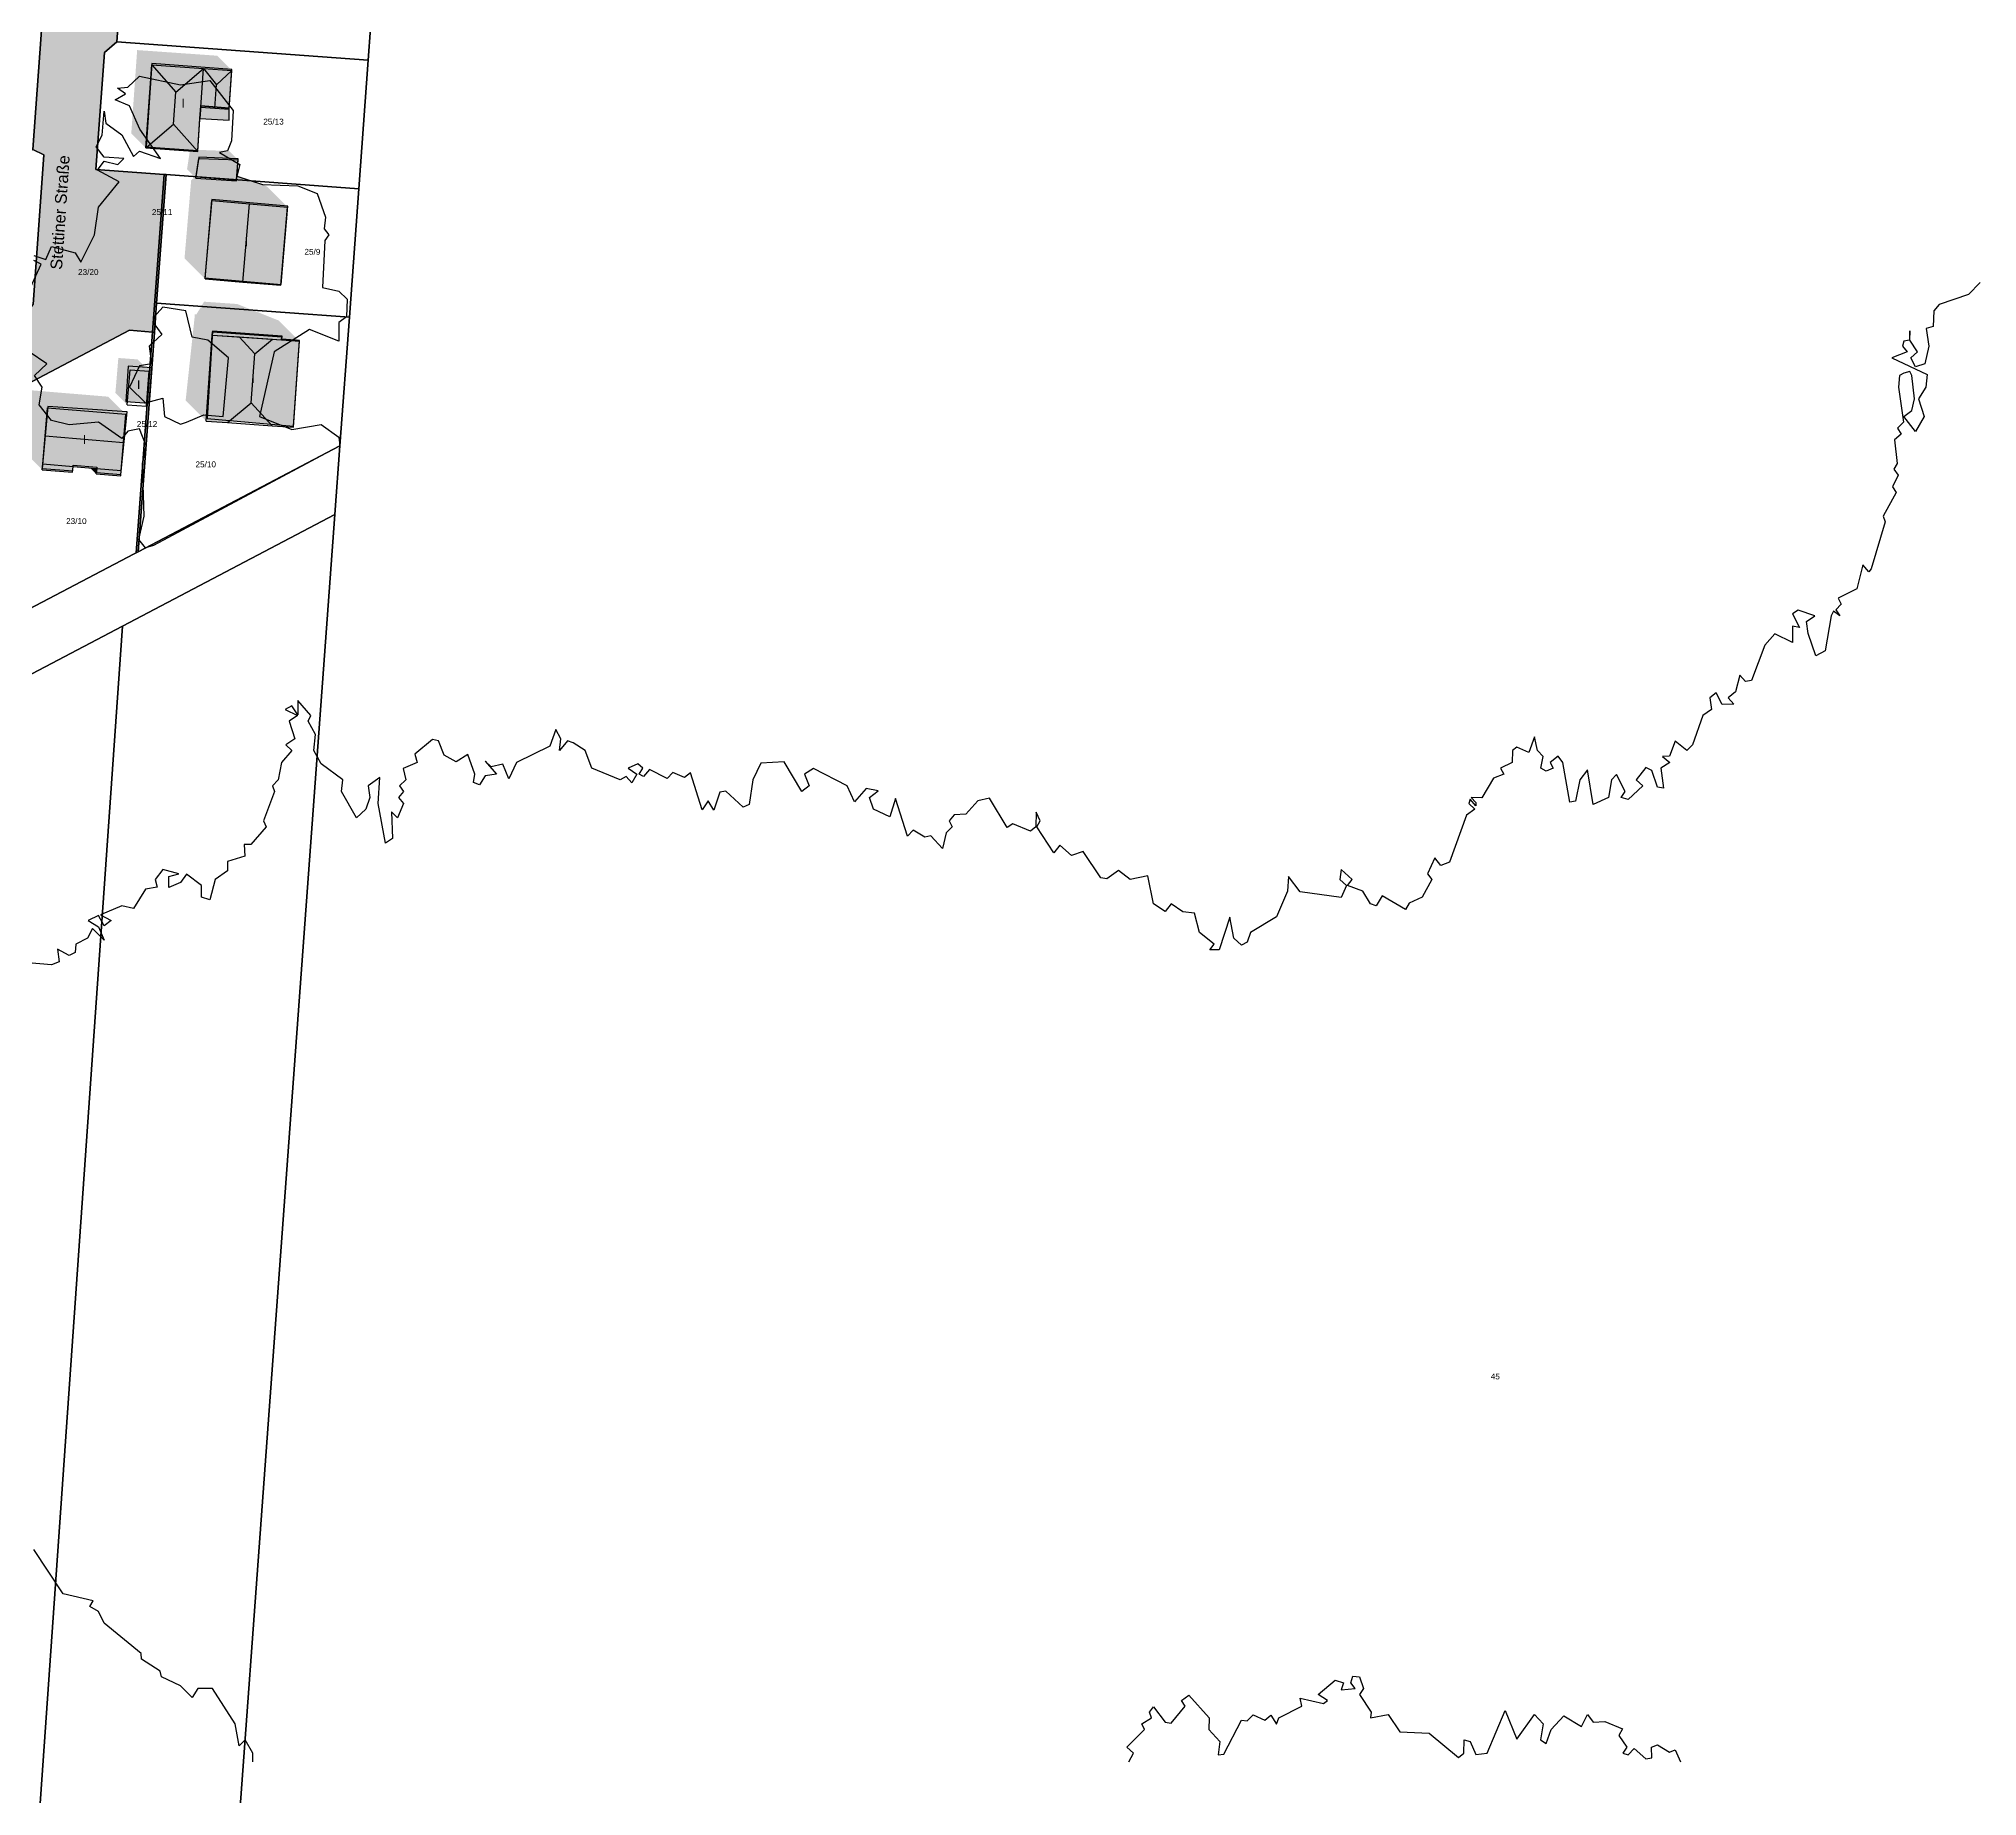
# Model space of a CAD drawing. Header units: millimetres. Extents: x 238 to 3518, y -74 to 2735.
# Drawn here: x 2034.3 to 2364.9, y 807.9 to 1107.6 of the extents above; entities that cross this region are included whole.
import ezdxf
from ezdxf.enums import TextEntityAlignment as Align

# ---------------------------------------------------------------- set-up
doc = ezdxf.new("R2010")
doc.units = ezdxf.units.MM
for name, color, linetype in [('LP_Flurstueck_bez', 7, 'Continuous'), ('LP_Flurstuecke', 8, 'Continuous'), ('LP_Gebaeude_Dachaufsicht', 9, 'Continuous'), ('LP_Gebaeude_Dachschatten', 253, 'Continuous'), ('LP_Gebaeude_F', 254, 'Continuous'), ('LP_Gebaeude_Geschosszahl', 7, 'Continuous'), ('LP_Gebaeude_Schatten', 7, 'Continuous'), ('LP_Gebaeude_U', 7, 'Continuous'), ('LP_Topographie_Hoehenlinien', 8, 'Continuous'), ('LP_Verkehr_Strassen', 9, 'Continuous'), ('LP_Verkehr_Strassennamen', 7, 'Continuous')]:
    doc.layers.add(name, color=color, linetype=linetype)
doc.styles.get("Standard").update_dxf_attribs({"font": 'arial.ttf'})

msp = doc.modelspace()

# ---------------------------------------------------------------- hatches: boundary and pattern name
at = {"layer": 'LP_Gebaeude_Dachschatten'}
for points in [[(2057.29, 1093.05), (2057.68, 1098.54), (2053.57, 1103.21), (2052.57, 1089.01)], [(2057.68, 1098.54), (2062.39, 1102.59), (2053.57, 1103.21)], [(2064.62, 1099.8), (2062.39, 1102.59), (2061.93, 1096), (2064.34, 1095.83)], [(2064.62, 1099.8), (2067.21, 1102.25), (2062.39, 1102.59)], [(2063.79, 1080.04), (2062.65, 1066.7), (2069.12, 1066.15), (2070.26, 1079.49)], [(2063.87, 1057.11), (2062.84, 1042.43), (2066.48, 1042.17), (2070.54, 1045.56), (2071.12, 1053.88), (2068.49, 1056.79)], [(2074.13, 1056.4), (2068.49, 1056.79), (2071.12, 1053.88)], [(2049.14, 1043.59), (2035.76, 1044.7), (2035.36, 1039.9), (2048.75, 1038.79)]]:
    msp.add_hatch(color=253, dxfattribs=at).paths.add_polyline_path(points)
at = {"layer": 'LP_Gebaeude_F'}
for points in [[(2052.6, 1089.23), (2061.4, 1088.58), (2061.79, 1094.04), (2061.94, 1096.18), (2066.75, 1095.82), (2067.2, 1102.39), (2053.58, 1103.41)], [(2061.79, 1094.04), (2066.74, 1093.75), (2066.75, 1095.82), (2061.94, 1096.18)], [(2061.08, 1084.08), (2067.99, 1083.56), (2068.3, 1087.16), (2061.6, 1087.43)], [(2062.64, 1066.85), (2075.61, 1065.71), (2076.75, 1079.07), (2063.8, 1080.21)], [(2063.01, 1042.87), (2077.76, 1041.54), (2078.78, 1056.17), (2075.74, 1056.4), (2075.78, 1056.93), (2063.92, 1057.74)], [(2049.13, 1045.78), (2053.12, 1045.49), (2053.56, 1051.49), (2049.56, 1051.79)], [(2034.89, 1034.34), (2040.09, 1033.92), (2040.18, 1034.91), (2044.2, 1034.59), (2044.11, 1033.65), (2048.29, 1033.29), (2049.35, 1044.01), (2035.82, 1044.91)]]:
    msp.add_hatch(color=254, dxfattribs=at).paths.add_polyline_path(points)
at = {"layer": 'LP_Gebaeude_Schatten'}
for points in [[(2051.07, 1105.71), (2059.89, 1105.09), (2064.71, 1104.75), (2067.21, 1102.25), (2062.39, 1102.59), (2053.57, 1103.21), (2052.57, 1089.01), (2050.07, 1091.51), (2051.07, 1105.71)], [(2068.29, 1087), (2061.6, 1087.24), (2061.08, 1083.89), (2067.99, 1083.4), (2068.07, 1084.37), (2073.23, 1082.44), (2076.73, 1078.94), (2063.79, 1080.04), (2062.65, 1066.7), (2059.15, 1070.2), (2060.29, 1083.54), (2060.96, 1084.01), (2059.58, 1085.39), (2060.06, 1088.48), (2061.4, 1088.39), (2061.42, 1088.69), (2066.79, 1088.5), (2068.29, 1087)], [(2075.25, 1059.57), (2078.75, 1056.07), (2075.71, 1056.29), (2075.74, 1056.82), (2063.9, 1057.65), (2063.87, 1057.11), (2062.84, 1042.43), (2059.34, 1045.93), (2060.87, 1060.11), (2060.9, 1060.65), (2061.18, 1060.63), (2062.49, 1062.79), (2068.13, 1062.4), (2075.25, 1059.57)], [(2051.14, 1052.95), (2053.14, 1050.95), (2049.86, 1051.19), (2049.36, 1045.22), (2047.36, 1047.22), (2047.86, 1053.19), (2051.14, 1052.95)], [(2035.76, 1044.7), (2034.97, 1035.11), (2034.89, 1034.14), (2031.39, 1037.64), (2031.47, 1038.61), (2029.86, 1045.4), (2032.76, 1047.7), (2046.14, 1046.59), (2049.14, 1043.59), (2035.76, 1044.7)], [(2044.16, 1034.35), (2044.08, 1033.42), (2043.06, 1034.44), (2044.16, 1034.35)]]:
    msp.add_hatch(color=7, dxfattribs=at).paths.add_polyline_path(points)
at = {"layer": 'LP_Verkehr_Strassen'}
for points in [[(1760.9, 912.83), (1760.96, 913.33), (1761.01, 913.56), (1761.11, 913.96), (1761.23, 914.33), (1761.37, 914.67), (1761.52, 914.99), (1761.67, 915.29), (1761.84, 915.58), (1762.04, 915.87), (1762.26, 916.17), (1762.51, 916.47), (1762.79, 916.77), (1762.96, 916.93), (1763.1, 917.05), (1763.42, 917.3), (1763.75, 917.51), (1764.07, 917.7), (1764.39, 917.85), (1764.7, 917.98), (1764.99, 918.09), (1765.3, 918.18), (1765.62, 918.26), (1765.97, 918.32), (1766.34, 918.37), (1766.73, 918.39), (1767.14, 918.39), (1767.32, 918.38), (1775.68, 917.76), (1776.04, 917.74), (1776.54, 917.73), (1777.02, 917.73), (1777.49, 917.76), (1777.95, 917.8), (1778.43, 917.85), (1778.92, 917.93), (1779.28, 918), (1779.63, 918.08), (1780.12, 918.2), (1780.58, 918.34), (1781.02, 918.49), (1781.45, 918.65), (1781.89, 918.84), (1782.35, 919.05), (1782.67, 919.22), (1808.32, 932.7), (1826.54, 942.28), (1846.31, 952.67), (1868.28, 964.22), (1895.47, 978.51), (1922.67, 992.81), (1945.54, 1004.83), (1968.42, 1016.86), (1979.87, 1022.88), (1991.31, 1028.88), (1991.18, 1027.11), (1992.06, 1027.57), (2011.67, 1037.88), (2032.18, 1048.66), (2049.78, 1057.91), (2053.67, 1057.57), (2055.67, 1084.5), (2044.04, 1085.36), (2045.49, 1105.29), (2047.63, 1107.14), (2049.22, 1129.06), (2050.82, 1150.97), (2048.93, 1153.11), (2050.43, 1173.01), (2050.94, 1180.19), (2051.72, 1182.76), (2053.58, 1184.71), (2031.42, 1169.96), (2031.59, 1170.06), (2032, 1170.28), (2032.4, 1170.45), (2032.8, 1170.6), (2033.18, 1170.71), (2033.55, 1170.79), (2033.91, 1170.85), (2034.25, 1170.89), (2034.58, 1170.91), (2034.9, 1170.91), (2035.25, 1170.89), (2035.61, 1170.85), (2035.98, 1170.79), (2036.37, 1170.7), (2036.78, 1170.58), (2037.19, 1170.43), (2037.61, 1170.24), (2037.78, 1170.15), (2037.91, 1170.07), (2038.28, 1169.79), (2038.62, 1169.5), (2038.93, 1169.21), (2039.2, 1168.91), (2039.44, 1168.61), (2039.66, 1168.31), (2039.84, 1168.02), (2040.01, 1167.73), (2040.16, 1167.43), (2040.3, 1167.11), (2040.43, 1166.77), (2040.54, 1166.4), (2040.64, 1166.01), (2040.71, 1165.59), (2040.76, 1165.15), (2040.78, 1164.68), (2040.78, 1164.53), (2038.76, 1136.87), (2036.69, 1135.78), (2034.97, 1112.24), (2033.26, 1088.75), (2035.18, 1087.83), (2033.31, 1062.29), (2030.43, 1057.9), (2014.75, 1049.65), (2012.51, 1048.47), (1991.94, 1037.65), (1970.33, 1026.29), (1951.54, 1016.42), (1923.31, 1001.59), (1905.38, 992.18), (1887.16, 982.61), (1868.92, 973.02), (1843.83, 959.85), (1827.14, 951.06), (1823.19, 949), (1791.37, 932.32), (1783.11, 927.95), (1783.02, 927.91), (1782.57, 927.71), (1782.12, 927.53), (1781.69, 927.37), (1781.25, 927.23), (1780.78, 927.09), (1780.3, 926.98), (1780.21, 926.96), (1780.13, 926.94), (1779.64, 926.85), (1779.16, 926.79), (1778.7, 926.74), (1778.24, 926.71), (1777.76, 926.69), (1777.26, 926.7), (1777.18, 926.7), (1767.97, 927.36), (1767.79, 927.37), (1767.38, 927.43), (1767, 927.51), (1766.64, 927.6), (1766.31, 927.72), (1765.99, 927.84), (1765.71, 927.98), (1765.43, 928.13), (1765.14, 928.3), (1764.85, 928.5), (1764.56, 928.73), (1764.26, 928.99), (1763.98, 929.28), (1763.86, 929.41), (1763.74, 929.55), (1763.49, 929.88), (1763.28, 930.2), (1763.09, 930.52), (1762.94, 930.84), (1762.81, 931.15), (1762.7, 931.45), (1762.61, 931.75), (1762.53, 932.08), (1762.46, 932.43), (1762.42, 932.79), (1762.39, 933.18), (1762.4, 933.59), (1762.41, 933.77), (1761.98, 927.79)], [(2053.67, 1057.57), (2054.01, 1057.54), (2054.38, 1062.56), (2056, 1084.48), (2055.67, 1084.5)]]:
    msp.add_hatch(color=9, dxfattribs=at).paths.add_polyline_path(points)

# ---------------------------------------------------------------- linework, layer by layer
at = {"layer": 'LP_Flurstuecke', "color": 8}
for points in [[(2367.85, 1190.25), (2284.24, 1198.38), (2210.42, 1205.56), (2102.07, 1216.98), (2098.6, 1214.67), (2097.33, 1196.24), (2095.32, 1169.71), (2093.7, 1147.8), (2092.09, 1125.88), (2090.49, 1103.97), (2088.88, 1082.04), (2087.28, 1060.14), (2085.67, 1038.23), (2084.8, 1026.49), (2073.43, 871.36), (2054.81, 617.21), (2205.2, 606.37), (2351.17, 595.85), (2466.41, 587.54)], [(2032.18, 1048.66), (2049.78, 1057.91), (2053.67, 1057.57), (2055.67, 1084.5), (2044.04, 1085.36), (2045.49, 1105.29), (2047.63, 1107.14), (2049.22, 1129.06), (2050.82, 1150.97), (2048.93, 1153.11), (2050.43, 1173.01), (2050.94, 1180.19), (2051.72, 1182.76), (2053.58, 1184.71), (2031.42, 1169.96)], [(2034.97, 1112.24), (2033.26, 1088.75), (2035.18, 1087.83), (2033.31, 1062.29)]]:
    msp.add_lwpolyline(points, dxfattribs=at)
for points in [[(2047.63, 1107.14), (2090.49, 1103.97), (2092.09, 1125.88), (2049.22, 1129.06)], [(1994.17, 1068.19), (2014.76, 1079.01), (2033.26, 1088.75), (2034.97, 1112.24), (1995.89, 1091.67), (1995.15, 1081.53)], [(2044.04, 1085.36), (2055.67, 1084.5), (2056, 1084.48), (2088.88, 1082.04), (2090.49, 1103.97), (2047.63, 1107.14), (2045.49, 1105.29)], [(2013.17, 1057.43), (2014.75, 1049.65), (2030.43, 1057.9), (2033.31, 1062.29), (2035.18, 1087.83), (2033.26, 1088.75), (2014.76, 1079.01)], [(2053.67, 1057.57), (2054.01, 1057.54), (2054.38, 1062.56), (2056, 1084.48), (2055.67, 1084.5)], [(2054.38, 1062.56), (2087.28, 1060.14), (2088.88, 1082.04), (2056, 1084.48)], [(2051.25, 1020.15), (2085.67, 1038.23), (2087.28, 1060.14), (2054.38, 1062.56), (2054.01, 1057.54)], [(2029.25, 1008.6), (2050.58, 1019.8), (2050.93, 1019.98), (2053.67, 1057.57), (2049.78, 1057.91), (2032.18, 1048.66)], [(2050.93, 1019.98), (2051.25, 1020.15), (2054.01, 1057.54), (2053.67, 1057.57)], [(1756.7, 854.2), (1803.81, 878.94), (1980.37, 971.64), (2048.57, 1007.47), (2084.8, 1026.49), (2085.67, 1038.23), (2051.25, 1020.15), (2050.93, 1019.98), (2050.58, 1019.8), (2029.25, 1008.6), (2008.75, 997.84), (1988.26, 987.08), (1976.83, 981.08), (1965.39, 975.07), (1942.51, 963.06), (1919.63, 951.05), (1892.45, 936.77), (1865.28, 922.51), (1865.12, 922.41), (1843.33, 910.98), (1823.53, 900.58), (1805.3, 891.01), (1799.16, 887.79), (1757.53, 865.93)], [(2021.42, 619.61), (2054.81, 617.21), (2073.43, 871.36), (2084.8, 1026.49), (2048.57, 1007.47)], [(1956.03, 624.31), (2021.42, 619.61), (2048.57, 1007.47), (1980.37, 971.64)]]:
    msp.add_lwpolyline(points, close=True, dxfattribs=at)
at = {"layer": 'LP_Gebaeude_Dachaufsicht', "color": 9}
for p, q in [((2052.57, 1089.01, 82.65), (2053.57, 1103.21, 82.65)), ((2053.57, 1103.21, 82.65), (2057.68, 1098.54, 85.11)), ((2053.57, 1103.21, 82.65), (2062.39, 1102.59, 82.65)), ((2057.68, 1098.54, 85.11), (2062.39, 1102.59, 82.65)), ((2061.93, 1096, 82.48), (2062.39, 1102.59, 82.48)), ((2061.93, 1096, 82.65), (2062.39, 1102.59, 82.65)), ((2062.39, 1102.59, 82.48), (2067.21, 1102.25, 82.48)), ((2062.39, 1102.59, 82.48), (2064.62, 1099.8, 84.27)), ((2064.62, 1099.8, 84.27), (2067.21, 1102.25, 82.48)), ((2066.75, 1095.66, 82.48), (2067.21, 1102.25, 82.48)), ((2057.29, 1093.05, 85.11), (2057.68, 1098.54, 85.11)), ((2064.34, 1095.83, 84.27), (2064.62, 1099.8, 84.27)), ((2061.78, 1093.85, 82.65), (2061.93, 1096, 82.65)), ((2061.93, 1096, 82.48), (2064.34, 1095.83, 84.27)), ((2064.34, 1095.83, 84.27), (2066.75, 1095.66, 82.48)), ((2052.57, 1089.01, 82.65), (2057.29, 1093.05, 85.11)), ((2057.29, 1093.05, 85.11), (2061.4, 1088.39, 82.65)), ((2061.4, 1088.39, 82.65), (2061.78, 1093.85, 82.65)), ((2052.57, 1089.01, 82.65), (2061.4, 1088.39, 82.65)), ((2061.08, 1083.89, 81.44), (2061.6, 1087.24, 81.44)), ((2061.6, 1087.24, 81.44), (2068.29, 1087, 81.44)), ((2067.99, 1083.4, 81.44), (2068.29, 1087, 81.44)), ((2061.08, 1083.89, 81.44), (2067.99, 1083.4, 81.44)), ((2062.65, 1066.7, 84.17), (2063.79, 1080.04, 84.17)), ((2063.79, 1080.04, 84.17), (2070.26, 1079.49, 88.42)), ((2069.12, 1066.15, 88.42), (2070.26, 1079.49, 88.42)), ((2070.26, 1079.49, 88.42), (2076.73, 1078.94, 84.17)), ((2075.58, 1065.59, 84.17), (2076.73, 1078.94, 84.17)), ((2062.65, 1066.7, 84.17), (2069.12, 1066.15, 88.42)), ((2069.12, 1066.15, 88.42), (2075.58, 1065.59, 84.17)), ((2062.84, 1042.43, 83.89), (2063.87, 1057.11, 83.89)), ((2063.87, 1057.11, 83.89), (2063.9, 1057.65, 83.89)), ((2063.87, 1057.11, 83.89), (2068.49, 1056.79, 87.71)), ((2063.87, 1057.11, 83.89), (2075.71, 1056.29, 83.89)), ((2063.9, 1057.65, 83.89), (2075.74, 1056.82, 83.89)), ((2068.49, 1056.79, 87.71), (2071.12, 1053.88, 90.05)), ((2068.49, 1056.79, 87.71), (2074.13, 1056.4, 87.71)), ((2071.12, 1053.88, 90.05), (2074.13, 1056.4, 87.71)), ((2074.13, 1056.4, 87.71), (2078.75, 1056.07, 83.89)), ((2075.71, 1056.29, 83.89), (2075.74, 1056.82, 83.89)), ((2077.73, 1041.39, 83.89), (2078.75, 1056.07, 83.89)), ((2070.54, 1045.56, 90.05), (2071.12, 1053.88, 90.05)), ((2049.36, 1045.22, 81.59), (2049.86, 1051.19, 81.59)), ((2049.86, 1051.19, 81.59), (2053.14, 1050.95, 81.59)), ((2052.69, 1044.95, 81.59), (2053.14, 1050.95, 81.59)), ((2049.36, 1045.22, 81.59), (2052.69, 1044.95, 81.59)), ((2066.48, 1042.17, 86.9), (2070.54, 1045.56, 90.05)), ((2070.54, 1045.56, 90.05), (2074.09, 1041.64, 86.9)), ((2035.36, 1039.9, 86.97), (2035.76, 1044.7, 83.56)), ((2035.76, 1044.7, 83.56), (2049.14, 1043.59, 83.56)), ((2048.75, 1038.79, 86.97), (2049.14, 1043.59, 83.56)), ((2062.84, 1042.43, 83.89), (2066.48, 1042.17, 86.9)), ((2066.48, 1042.17, 86.9), (2074.09, 1041.64, 86.9)), ((2074.09, 1041.64, 86.9), (2077.73, 1041.39, 83.89)), ((2034.97, 1035.11, 83.56), (2035.36, 1039.9, 86.97)), ((2035.36, 1039.9, 86.97), (2048.75, 1038.79, 86.97)), ((2048.35, 1034, 83.56), (2048.75, 1038.79, 86.97)), ((2034.89, 1034.14, 83.56), (2034.97, 1035.11, 83.56)), ((2034.97, 1035.11, 83.56), (2040.14, 1034.68, 83.56)), ((2034.89, 1034.14, 83.56), (2040.06, 1033.71, 83.56)), ((2040.06, 1033.71, 83.56), (2040.14, 1034.68, 83.56)), ((2040.14, 1034.68, 83.56), (2044.16, 1034.35, 83.56)), ((2044.08, 1033.42, 83.56), (2044.16, 1034.35, 83.56)), ((2044.08, 1033.42, 83.56), (2048.27, 1033.07, 83.56)), ((2044.16, 1034.35, 83.56), (2048.35, 1034, 83.56)), ((2048.27, 1033.07, 83.56), (2048.35, 1034, 83.56))]:
    msp.add_line(p, q, dxfattribs=at)
at = {"layer": 'LP_Gebaeude_U', "color": 7}
for points in [[(2052.6, 1089.23), (2061.4, 1088.58), (2061.79, 1094.04), (2061.94, 1096.18), (2066.75, 1095.82), (2067.2, 1102.39), (2053.58, 1103.41)], [(2061.79, 1094.04), (2066.74, 1093.75), (2066.75, 1095.82), (2061.94, 1096.18)], [(2061.08, 1084.08), (2067.99, 1083.56), (2068.3, 1087.16), (2061.6, 1087.43)], [(2062.64, 1066.85), (2075.61, 1065.71), (2076.75, 1079.07), (2063.8, 1080.21)], [(2063.01, 1042.87), (2077.76, 1041.54), (2078.78, 1056.17), (2075.74, 1056.4), (2075.78, 1056.93), (2063.92, 1057.74)], [(2049.13, 1045.78), (2053.12, 1045.49), (2053.56, 1051.49), (2049.56, 1051.79)], [(2034.89, 1034.34), (2040.09, 1033.92), (2040.18, 1034.91), (2044.2, 1034.59), (2044.11, 1033.65), (2048.29, 1033.29), (2049.35, 1044.01), (2035.82, 1044.91)]]:
    msp.add_lwpolyline(points, close=True, dxfattribs=at)
at = {"layer": 'LP_Topographie_Hoehenlinien', "color": 8}
for points in [[(2033.47, 1070.68), (2035.47, 1069.97), (2036.47, 1072.2), (2040.47, 1071.14), (2041.47, 1069.54), (2043.8, 1074.22), (2044.47, 1078.93), (2047.99, 1083.22), (2044.32, 1085.22), (2045.47, 1086.74), (2047.78, 1086.22), (2048.78, 1087.22), (2045.47, 1087.46), (2044.06, 1089.22), (2045.1, 1091.22), (2045.47, 1095.28), (2045.73, 1093.22), (2048.47, 1091.23), (2050.47, 1087.56), (2051.47, 1088.48), (2055.07, 1087.22), (2051.52, 1092.22), (2049.79, 1096.22), (2047.33, 1097.22), (2049.07, 1098.22), (2047.69, 1099.22), (2049.47, 1099.4), (2051.47, 1101.27), (2058.47, 1099.81), (2063.47, 1100.52), (2067.47, 1095.43), (2067.15, 1090.22), (2066.47, 1088.54), (2065.12, 1088.22), (2068.61, 1086.22), (2068.05, 1084.22), (2072.47, 1082.8), (2078.47, 1082.57), (2081.77, 1081.22), (2083.21, 1077.22), (2082.98, 1075.22), (2083.79, 1074.22), (2083.07, 1073.22), (2082.68, 1065.22), (2085.46, 1064.6), (2086.89, 1063.22), (2086.77, 1060.22), (2085.5, 1059.22), (2085.46, 1056.06), (2080.47, 1058.04), (2074.46, 1054.22), (2071.95, 1043.22), (2077.47, 1040.99), (2082.47, 1041.85), (2085.46, 1039.68), (2085.67, 1038.22), (2053.85, 1021.22)], [(2032.88, 1065.22), (2034.67, 1069.22), (2033.47, 1069.82)], [(2365.43, 1066.09), (2363.43, 1064.03), (2358.43, 1062.3), (2357.56, 1061.22), (2357.43, 1058.59), (2356.26, 1058.22), (2356.69, 1055.22), (2355.98, 1052.22), (2354.43, 1051.69), (2353.61, 1053.22), (2354.76, 1054.22), (2353.44, 1056.22), (2353.43, 1057.85), (2353.4, 1056.22), (2352.43, 1056.06), (2352.21, 1055.22), (2352.97, 1054.22), (2350.4, 1053.22), (2356.43, 1050.37), (2356.2, 1048.22), (2354.9, 1046.22), (2355.87, 1043.22), (2354.43, 1040.65), (2352.43, 1043.22), (2353.78, 1044.22), (2354.27, 1046.22), (2353.8, 1050.22), (2353.43, 1050.86), (2352.43, 1050.63), (2351.7, 1050.22), (2351.49, 1048.22), (2352.38, 1042.22), (2351.34, 1041.22), (2351.95, 1040.22), (2350.83, 1039.22), (2351.31, 1035.22), (2350.73, 1034.22), (2351.47, 1033.22), (2350.51, 1031.22), (2351.12, 1030.22), (2348.89, 1026.22), (2349.24, 1025.22), (2346.85, 1017.22), (2346.43, 1016.73), (2345.43, 1017.89), (2344.43, 1013.83), (2341.23, 1012.22), (2341.72, 1011.22), (2340.81, 1010.22), (2341.51, 1009.22), (2340.43, 1009.98), (2340.04, 1009.22), (2339.02, 1003.22), (2337.43, 1002.41), (2336.12, 1006.22), (2335.85, 1008.22), (2337.25, 1009.22), (2334.43, 1010.19), (2333.43, 1009.54), (2334.61, 1007.22), (2333.43, 1007.46), (2333.43, 1004.69), (2330.43, 1006.14), (2328.71, 1004.22), (2326.43, 998.16), (2325.43, 998.01), (2324.43, 999.1), (2323.72, 996.22), (2322.45, 995.22), (2323.43, 994.12), (2321.43, 994.1), (2320.43, 996.1), (2319.32, 995.22), (2319.64, 993.22), (2318.16, 992.22), (2316.35, 987.22), (2315.43, 986.24), (2313.43, 987.83), (2312.43, 985.3), (2311.28, 985.22), (2312.53, 984.22), (2310.98, 983.22), (2311.43, 979.81), (2310.43, 979.97), (2309.43, 982.83), (2308.43, 983.37), (2306.74, 981.22), (2307.91, 980.22), (2305.43, 977.89), (2304.22, 978.22), (2304.87, 979.22), (2303.43, 982.16), (2302.54, 981.22), (2302.06, 978.22), (2299.44, 977.04), (2298.44, 982.93), (2297.17, 981.22), (2296.44, 977.59), (2295.44, 977.45), (2294.27, 984.22), (2293.44, 985.29), (2292.12, 984.22), (2292.6, 983.22), (2291.44, 982.69), (2290.52, 983.22), (2290.92, 985.22), (2289.91, 986.22), (2289.44, 988.57), (2288.44, 985.91), (2286.44, 986.79), (2285.67, 986.22), (2285.6, 984.22), (2283.6, 983.22), (2284.22, 982.22), (2282.44, 981.5), (2280.44, 978.15), (2278.65, 978.22), (2279.44, 977.35), (2279.44, 976.82), (2278.44, 977.95), (2278.21, 977.22), (2279.24, 976.22), (2277.84, 975.22), (2274.9, 967.22), (2273.44, 966.65), (2272.44, 967.93), (2271.19, 965.22), (2271.89, 964.22), (2270.27, 961.22), (2268.04, 960.22), (2267.44, 959.11), (2263.44, 961.44), (2262.44, 959.72), (2261.44, 960.1), (2260.13, 962.22), (2257.5, 963.22), (2258.32, 964.22), (2256.44, 965.93), (2256.2, 964.22), (2257.33, 963.22), (2256.44, 961.18), (2249.44, 962.16), (2247.44, 964.75), (2247.3, 962.22), (2245.44, 957.85), (2240.98, 955.22), (2240.44, 953.56), (2239.44, 953.04), (2238.14, 954.22), (2237.44, 957.81), (2235.63, 952.22), (2234.04, 952.22), (2234.78, 953.22), (2232.26, 955.22), (2231.44, 958.49), (2229.44, 958.71), (2227.45, 960.06), (2226.45, 958.78), (2224.45, 960.1), (2223.45, 964.89), (2220.45, 964.22), (2218.45, 965.75), (2216.45, 964.34), (2215.45, 964.54), (2212.45, 969.01), (2210.45, 968.36), (2208.45, 970.08), (2207.45, 968.77), (2204.52, 973.22), (2205.13, 974.22), (2204.45, 975.75), (2204.37, 973.22), (2203.45, 972.47), (2200.45, 973.71), (2199.45, 973.11), (2196.45, 978.13), (2194.45, 977.68), (2192.45, 975.4), (2190.45, 975.29), (2189.6, 974.22), (2190.07, 973.22), (2189.07, 972.22), (2188.45, 969.51), (2186.45, 971.69), (2185.45, 971.45), (2183.45, 972.68), (2182.45, 971.65), (2180.45, 978.06), (2179.45, 974.92), (2176.67, 976.22), (2175.97, 978.22), (2177.45, 979.35), (2175.45, 979.75), (2173.45, 977.5), (2172.21, 980.22), (2166.45, 983.19), (2164.92, 982.22), (2165.69, 980.22), (2164.45, 979.25), (2161.45, 984.29), (2157.45, 984.06), (2156.12, 981.22), (2155.46, 977.01), (2154.46, 976.59), (2151.46, 979.32), (2150.46, 979.12), (2149.46, 976.09), (2148.46, 977.63), (2147.46, 976.12), (2145.46, 982.42), (2144.46, 981.66), (2142.46, 982.5), (2141.46, 981.47), (2138.46, 983.02), (2137.46, 981.8), (2136.68, 982.22), (2137.31, 983.22), (2136.46, 983.94), (2134.85, 983.22), (2136.32, 982.22), (2135.46, 980.72), (2134.46, 981.81), (2133.46, 981.23), (2128.61, 983.22), (2127.47, 986.22), (2125.46, 987.57), (2124.46, 987.89), (2123.1, 986.22), (2123.35, 988.22), (2122.46, 989.81), (2121.46, 987), (2115.77, 984.22), (2114.46, 981.42), (2113.46, 983.93), (2111.46, 983.44), (2110.46, 984.41), (2112.34, 982.22), (2110.46, 981.91), (2109.46, 980.37), (2108.46, 980.78), (2108.67, 982.22), (2107.46, 985.57), (2105.46, 984.28), (2103.46, 985.43), (2102.46, 987.9), (2101.46, 988.14), (2098.46, 985.61), (2098.82, 984.22), (2096.46, 983.16), (2096.88, 981.22), (2095.83, 980.22), (2096.51, 979.22), (2095.66, 978.22), (2096.48, 977.22), (2095.46, 974.78), (2094.46, 975.78), (2094.65, 971.22), (2093.46, 970.42), (2092.18, 977.22), (2092.46, 981.65), (2090.46, 980.22), (2090.78, 978.22), (2090.05, 976.22), (2088.46, 974.75), (2085.9, 979.22), (2086.18, 981.22), (2082.47, 983.95), (2081.23, 986.22), (2081.47, 988.99), (2080.24, 991.22), (2080.71, 992.22), (2078.47, 994.75), (2078.47, 992.32), (2077.47, 993.87), (2076.32, 993.22), (2078.42, 992.22), (2076.99, 991.22), (2077.99, 988.22), (2076.41, 987.22), (2077.48, 986.22), (2075.67, 984.22), (2075.14, 981.22), (2074.17, 980.22), (2074.51, 979.22), (2072.62, 974.22), (2073.07, 973.22), (2070.47, 970.22), (2069.31, 970.22), (2069.45, 968.22), (2066.47, 967.3), (2066.47, 965.7), (2064.39, 964.22), (2063.47, 960.75), (2062.03, 961.22), (2062.02, 963.22), (2059.47, 965.15), (2058.47, 963.72), (2056.47, 962.89), (2056.47, 964.73), (2058.2, 965.22), (2055.47, 965.94), (2054.15, 964.22), (2054.47, 962.91), (2052.47, 962.57), (2050.47, 959.29), (2048.47, 959.75), (2044.84, 958.22), (2046.61, 957.22), (2045.47, 956.36), (2044.47, 958.08), (2042.7, 957.22), (2044.47, 956.15), (2045.47, 953.91), (2043.47, 955.88), (2042.62, 954.22), (2040.61, 953.22), (2040.47, 951.76), (2039.47, 951.28), (2037.47, 952.35), (2037.75, 950.22), (2036.47, 949.69), (2030.47, 950.19)], [(2059.47, 1042.22), (2062.47, 1043.5), (2065.76, 1043.22), (2066.67, 1053.22), (2063.11, 1056.22), (2060.47, 1056.72), (2059.36, 1061.22), (2055.47, 1061.86), (2053.97, 1060.22), (2053.8, 1059.22), (2055.29, 1057.22), (2053.12, 1055.22), (2053.49, 1052.22), (2051.47, 1051.86), (2049.77, 1048.22), (2052.47, 1045.54), (2055.47, 1046.32), (2055.76, 1043.22), (2058.47, 1041.88), (2059.47, 1042.22)], [(2053.85, 1021.22), (2052.47, 1020.81), (2051.33, 1022.22), (2052.27, 1026.22), (2051.98, 1035.22), (2052.59, 1038.22), (2051.47, 1041.08), (2049.47, 1040.7), (2048.47, 1039.45), (2044.47, 1042.27), (2039.47, 1041.79), (2036.47, 1042.53), (2034.34, 1045.22), (2034.86, 1048.22), (2033.54, 1050.22), (2035.66, 1052.22), (2032.66, 1054.22)], [(2070.8, 813.73), (2070.81, 815.23), (2069.47, 817.52), (2068.47, 816.48), (2067.79, 820.23), (2063.93, 826.23), (2061.4, 826.23), (2060.47, 824.72), (2058.47, 826.73), (2055.23, 828.23), (2055, 829.23), (2051.84, 831.23), (2051.73, 832.23), (2045.47, 837.41), (2044.47, 839.36), (2042.98, 840.23), (2043.55, 841.23), (2038.47, 842.42), (2033.47, 849.96)], [(2220.22, 813.73), (2221.02, 815.23), (2219.91, 816.23), (2222.91, 819.23), (2222.43, 820.23), (2224.1, 821.23), (2223.76, 822.23), (2224.45, 823.13), (2226.45, 820.51), (2227.45, 820.32), (2229.86, 823.23), (2229.2, 824.23), (2230.44, 825.1), (2233.93, 821.23), (2233.86, 819.23), (2235.77, 817.23), (2235.44, 814.92), (2236.44, 815.04), (2239.44, 820.83), (2240.44, 820.72), (2241.44, 821.77), (2243.44, 820.84), (2244.44, 821.68), (2245.44, 820.17), (2245.81, 821.23), (2249.76, 823.23), (2249.44, 824.62), (2253.44, 823.69), (2254.11, 824.23), (2252.52, 825.23), (2255.44, 827.69), (2256.85, 827.23), (2256.44, 826.05), (2258.86, 826.23), (2258.09, 827.23), (2258.44, 828.34), (2259.57, 828.23), (2260.28, 826.23), (2259.57, 825.23), (2261.58, 822.23), (2261.46, 821.23), (2264.44, 821.81), (2266.44, 818.83), (2271.44, 818.61), (2276.44, 814.5), (2277.36, 815.23), (2277.44, 817.49), (2278.44, 817.2), (2279.44, 814.97), (2281.34, 815.23), (2284.44, 822.47), (2286.44, 817.61), (2289.44, 821.8), (2290.9, 820.23), (2290.44, 817.49), (2291.44, 816.85), (2292.29, 819.23), (2294.44, 821.59), (2297.44, 819.77), (2298.44, 821.8), (2299.44, 820.48), (2301.44, 820.61), (2304.43, 819.37), (2303.82, 818.23), (2305.15, 816.23), (2304.47, 815.23), (2305.43, 814.96), (2306.43, 816.02), (2308.43, 814.27), (2309.43, 814.44), (2309.4, 816.23), (2310.43, 816.65), (2312.43, 815.37), (2313.43, 815.76), (2314.33, 813.73)]]:
    msp.add_lwpolyline(points, dxfattribs=at)

# ---------------------------------------------------------------- texts
at = {"layer": 'LP_Flurstueck_bez', "color": 7}
for s, p in [('25/13', (2074.33, 1093.51)), ('25/11', (2055.33, 1078.08)), ('25/9', (2080.96, 1071.3)), ('23/20', (2042.74, 1067.85)), ('25/12', (2052.76, 1041.93)), ('25/10', (2062.77, 1035.05)), ('23/10', (2040.7, 1025.37)), ('45', (2282.74, 879.47))]:
    msp.add_text(s, height=1, dxfattribs=at).set_placement(p, align=Align.MIDDLE_CENTER)
at = {"layer": 'LP_Gebaeude_Geschosszahl', "color": 7}
for p in [(2058.92, 1096.65), (2069.7, 1072.96), (2051.34, 1048.64), (2070.86, 1049.68), (2042.1, 1039.28)]:
    msp.add_text('I', height=1.5, dxfattribs=at).set_placement(p, align=Align.MIDDLE_CENTER)
at = {"layer": 'LP_Verkehr_Strassennamen', "color": 7}
msp.add_text('Stettiner Straße', height=2, rotation=86.1063, dxfattribs=at).set_placement((2037.91, 1078.02), align=Align.MIDDLE_CENTER)

doc.saveas('drawing.dxf')
